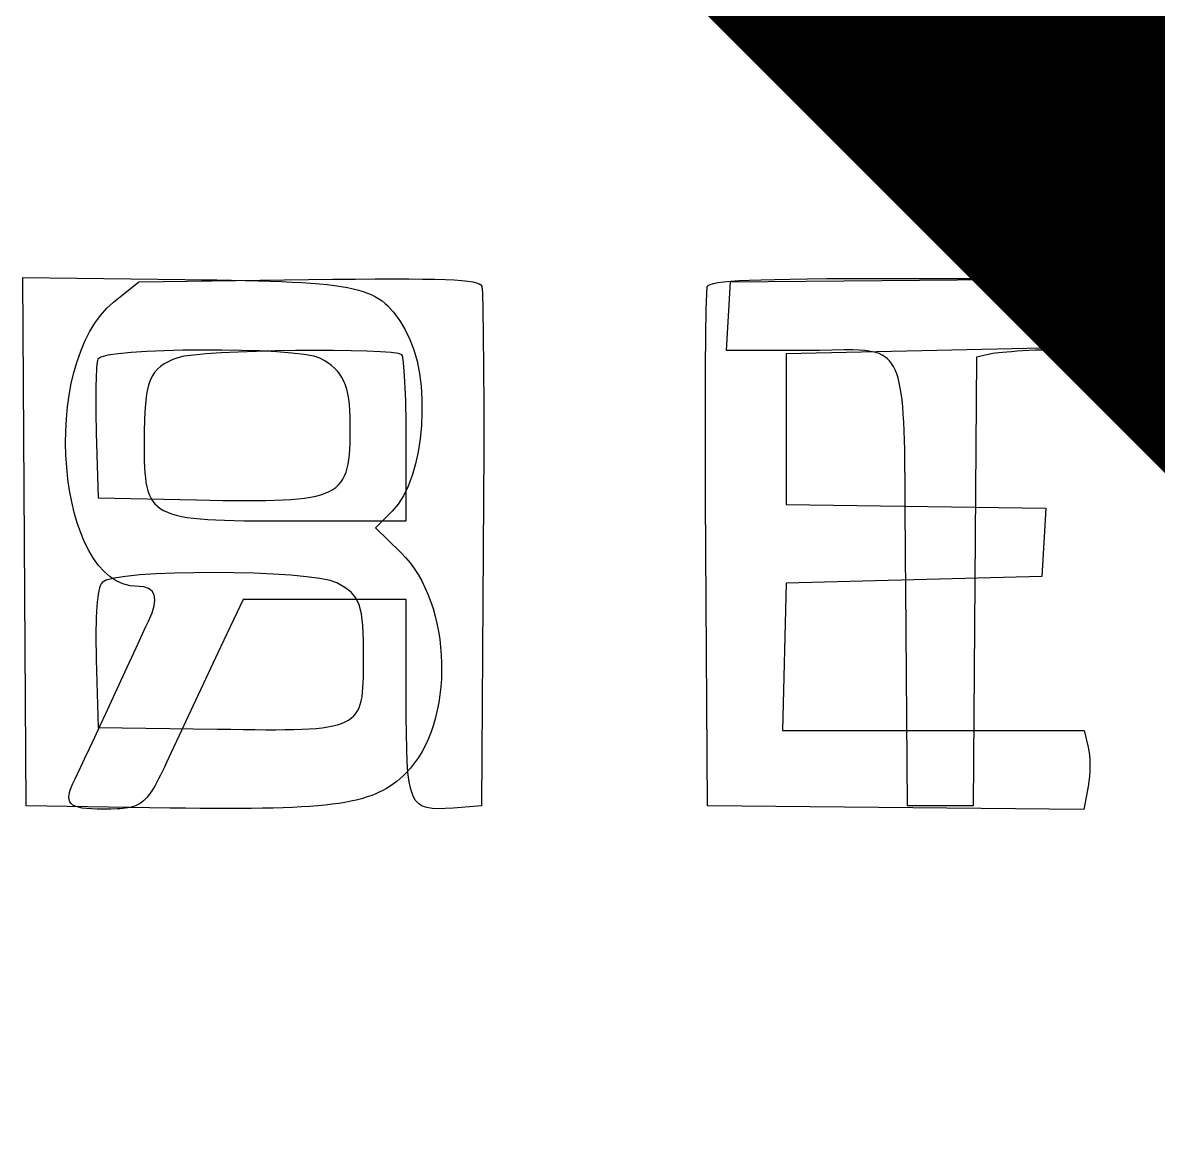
# Model space of a CAD drawing. Header units: inches. Extents: x -14 to 338, y 0 to 125.
# Drawn here: x 18.292 to 21.44, y 41.912 to 44.987 of the extents above; entities that cross this region are included whole.
import ezdxf

# ---------------------------------------------------------------- set-up
doc = ezdxf.new("R2010")
doc.units = ezdxf.units.IN
for name, color, linetype in [('Bottom Layer', 5, 'Continuous'), ('Bottom Overlay', 54, 'Continuous'), ('Top Overlay', 2, 'Continuous')]:
    doc.layers.add(name, color=color, linetype=linetype)

# ---------------------------------------------------------------- blocks, each defined once
blk = doc.blocks.new('IMPORTED_IMAGE_B_2')
at = {"layer": 'Bottom Overlay'}
for p, q in [((5.9888, -20.5915), (6.4594, -20.5856)), ((6.4594, -20.5856), (6.5271, -20.5848)), ((6.5271, -20.5848), (6.5885, -20.5842)), ((6.5885, -20.5842), (6.6437, -20.5838)), ((6.6437, -20.5838), (6.6931, -20.5837)), ((6.6931, -20.5837), (6.737, -20.5838)), ((6.737, -20.5838), (6.7757, -20.5842)), ((6.7757, -20.5842), (6.8095, -20.5848)), ((6.8095, -20.5848), (6.8386, -20.5856)), ((6.8386, -20.5856), (6.8634, -20.5868)), ((6.8634, -20.5868), (6.8841, -20.5883)), ((6.8841, -20.5883), (6.901, -20.59)), ((7.6294, -20.5915), (8.7821, -20.5819)), ((8.7821, -20.5819), (8.793, -20.6254)), ((5.919, -20.6479), (5.9888, -20.5915)), ((6.901, -20.59), (6.9145, -20.5921)), ((6.9145, -20.5921), (6.9248, -20.5945)), ((6.9248, -20.5945), (6.9322, -20.5973)), ((6.9322, -20.5973), (6.937, -20.6003)), ((6.937, -20.6003), (6.9394, -20.6038)), ((6.9394, -20.6038), (6.9412, -20.6231)), ((7.6184, -20.7822), (7.6294, -20.5915)), ((5.9, -20.6651), (5.919, -20.6479)), ((6.9412, -20.6231), (6.9426, -20.6691)), ((8.793, -20.6254), (8.7968, -20.6464)), ((8.7968, -20.6464), (8.799, -20.6714)), ((5.8826, -20.6848), (5.9, -20.6651)), ((6.9426, -20.6691), (6.9438, -20.7387)), ((8.799, -20.6714), (8.7994, -20.6973)), ((5.8522, -20.7306), (5.8666, -20.7067)), ((5.8666, -20.7067), (5.8826, -20.6848)), ((8.7994, -20.6973), (8.798, -20.721)), ((5.8392, -20.7564), (5.8522, -20.7306)), ((6.9438, -20.7387), (6.9445, -20.8289)), ((8.798, -20.721), (8.792, -20.7731)), ((5.8277, -20.7838), (5.8392, -20.7564)), ((8.5716, -20.7781), (8.5512, -20.7787)), ((8.5922, -20.7776), (8.5716, -20.7781)), ((8.792, -20.7731), (8.5922, -20.7776)), ((5.8176, -20.8127), (5.8277, -20.7838)), ((6.0827, -20.8076), (6.0701, -20.8132)), ((6.0968, -20.8023), (6.0827, -20.8076)), ((6.0827, -20.8076), (6.0827, -20.8076)), ((6.1137, -20.7984), (6.0968, -20.8023)), ((6.0968, -20.8023), (6.0968, -20.8023)), ((6.1403, -20.7949), (6.1137, -20.7984)), ((6.1137, -20.7984), (6.1137, -20.7984)), ((6.1752, -20.7918), (6.1403, -20.7949)), ((6.1403, -20.7949), (6.1403, -20.7949)), ((6.217, -20.7891), (6.1752, -20.7918)), ((6.1752, -20.7918), (6.1752, -20.7918)), ((6.2641, -20.7868), (6.217, -20.7891)), ((6.217, -20.7891), (6.217, -20.7891)), ((6.3151, -20.7849), (6.2641, -20.7868)), ((6.2641, -20.7868), (6.2641, -20.7868)), ((6.3685, -20.7835), (6.3151, -20.7849)), ((6.3151, -20.7849), (6.3151, -20.7849)), ((6.4229, -20.7826), (6.3685, -20.7835)), ((6.3685, -20.7835), (6.3685, -20.7835)), ((6.4768, -20.7821), (6.4229, -20.7826)), ((6.4229, -20.7826), (6.4229, -20.7826)), ((6.5288, -20.7822), (6.4768, -20.7821)), ((6.4768, -20.7821), (6.4768, -20.7821)), ((6.5774, -20.7828), (6.5288, -20.7822)), ((6.5288, -20.7822), (6.5288, -20.7822)), ((6.6211, -20.7839), (6.5774, -20.7828)), ((6.5774, -20.7828), (6.5774, -20.7828)), ((6.6585, -20.7856), (6.6211, -20.7839)), ((6.6211, -20.7839), (6.6211, -20.7839)), ((6.6881, -20.7879), (6.6585, -20.7856)), ((6.6585, -20.7856), (6.6585, -20.7856)), ((6.7085, -20.7908), (6.6881, -20.7879)), ((6.6881, -20.7879), (6.6881, -20.7879)), ((6.7181, -20.7943), (6.7085, -20.7908)), ((6.7085, -20.7908), (6.7085, -20.7908)), ((6.7194, -20.7967), (6.7181, -20.7943)), ((6.7181, -20.7943), (6.7181, -20.7943)), ((6.7206, -20.8013), (6.7194, -20.7967)), ((6.7194, -20.7967), (6.7194, -20.7967)), ((6.7217, -20.8081), (6.7206, -20.8013)), ((6.7206, -20.8013), (6.7206, -20.8013)), ((6.7228, -20.8167), (6.7217, -20.8081)), ((6.7217, -20.8081), (6.7217, -20.8081)), ((7.8442, -20.7822), (7.6184, -20.7822)), ((7.851, -20.7822), (7.8442, -20.7822)), ((7.8771, -20.782), (7.851, -20.7822)), ((7.9447, -20.7807), (7.8771, -20.782)), ((7.9685, -20.7807), (7.9447, -20.7807)), ((7.9858, -20.7812), (7.9685, -20.7807)), ((8.0017, -20.7823), (7.9858, -20.7812)), ((8.0127, -20.7837), (8.0017, -20.7823)), ((8.023, -20.7855), (8.0127, -20.7837)), ((8.0325, -20.788), (8.023, -20.7855)), ((8.0413, -20.791), (8.0325, -20.788)), ((8.0495, -20.7948), (8.0413, -20.791)), ((8.057, -20.7994), (8.0495, -20.7948)), ((8.0638, -20.8047), (8.057, -20.7994)), ((8.0701, -20.811), (8.0638, -20.8047)), ((8.3111, -20.801), (8.3015, -22.0447)), ((8.3517, -20.7915), (8.3111, -20.801)), ((8.3569, -20.7905), (8.3517, -20.7915)), ((8.364, -20.7895), (8.3569, -20.7905)), ((8.3728, -20.7885), (8.364, -20.7895)), ((8.3833, -20.7875), (8.3728, -20.7885)), ((8.3953, -20.7865), (8.3833, -20.7875)), ((8.4086, -20.7855), (8.3953, -20.7865)), ((8.4233, -20.7845), (8.4086, -20.7855)), ((8.4391, -20.7836), (8.4233, -20.7845)), ((8.456, -20.7826), (8.4391, -20.7836)), ((8.4737, -20.7817), (8.456, -20.7826)), ((8.4922, -20.7809), (8.4737, -20.7817)), ((8.5114, -20.7801), (8.4922, -20.7809)), ((8.5311, -20.7794), (8.5114, -20.7801)), ((8.5512, -20.7787), (8.5311, -20.7794)), ((5.8089, -20.8428), (5.8176, -20.8127)), ((6.0402, -20.8343), (6.0327, -20.8433)), ((6.049, -20.8264), (6.0402, -20.8343)), ((6.0402, -20.8343), (6.0402, -20.8343)), ((6.0589, -20.8194), (6.049, -20.8264)), ((6.049, -20.8264), (6.049, -20.8264)), ((6.0701, -20.8132), (6.0589, -20.8194)), ((6.0589, -20.8194), (6.0589, -20.8194)), ((6.0701, -20.8132), (6.0701, -20.8132)), ((6.7239, -20.8272), (6.7228, -20.8167)), ((6.7228, -20.8167), (6.7228, -20.8167)), ((6.7249, -20.8395), (6.7239, -20.8272)), ((6.7239, -20.8272), (6.7239, -20.8272)), ((6.7258, -20.8534), (6.7249, -20.8395)), ((6.7249, -20.8395), (6.7249, -20.8395)), ((6.9445, -20.8289), (6.945, -20.9368)), ((8.0759, -20.8183), (8.0701, -20.811)), ((8.0811, -20.8266), (8.0759, -20.8183)), ((8.0857, -20.836), (8.0811, -20.8266)), ((8.0899, -20.8465), (8.0857, -20.836)), ((5.8017, -20.874), (5.8089, -20.8428)), ((6.0206, -20.8653), (6.0161, -20.8787)), ((6.0262, -20.8535), (6.0206, -20.8653)), ((6.0206, -20.8653), (6.0206, -20.8653)), ((6.0327, -20.8433), (6.0262, -20.8535)), ((6.0262, -20.8535), (6.0262, -20.8535)), ((6.0327, -20.8433), (6.0327, -20.8433)), ((6.7267, -20.8687), (6.7258, -20.8534)), ((6.7258, -20.8534), (6.7258, -20.8534)), ((6.7275, -20.8854), (6.7267, -20.8687)), ((6.7267, -20.8687), (6.7267, -20.8687)), ((8.0937, -20.8583), (8.0899, -20.8465)), ((8.097, -20.8714), (8.0937, -20.8583)), ((8.0999, -20.8859), (8.097, -20.8714)), ((5.7958, -20.9061), (5.8017, -20.874)), ((6.0123, -20.8939), (6.0094, -20.9111)), ((6.0161, -20.8787), (6.0123, -20.8939)), ((6.0123, -20.8939), (6.0123, -20.8939)), ((6.0161, -20.8787), (6.0161, -20.8787)), ((6.7282, -20.9034), (6.7275, -20.8854)), ((6.7275, -20.8854), (6.7275, -20.8854)), ((6.7288, -20.9225), (6.7282, -20.9034)), ((6.7282, -20.9034), (6.7282, -20.9034)), ((8.1025, -20.9018), (8.0999, -20.8859)), ((8.1047, -20.9192), (8.1025, -20.9018)), ((5.7913, -20.9388), (5.7958, -20.9061)), ((6.0071, -20.9306), (6.0055, -20.9524)), ((6.0094, -20.9111), (6.0071, -20.9306)), ((6.0071, -20.9306), (6.0071, -20.9306)), ((6.0094, -20.9111), (6.0094, -20.9111)), ((6.7293, -20.9425), (6.7288, -20.9225)), ((6.7288, -20.9225), (6.7288, -20.9225)), ((8.1066, -20.9381), (8.1047, -20.9192)), ((5.7882, -20.972), (5.7913, -20.9388)), ((6.0055, -20.9524), (6.0044, -20.9768)), ((6.0055, -20.9524), (6.0055, -20.9524)), ((6.7297, -20.9635), (6.7293, -20.9425)), ((6.7293, -20.9425), (6.7293, -20.9425)), ((6.73, -20.9852), (6.7297, -20.9635)), ((6.7297, -20.9635), (6.7297, -20.9635)), ((6.945, -20.9368), (6.945, -21.0593)), ((8.1082, -20.9587), (8.1066, -20.9381)), ((8.1095, -20.981), (8.1082, -20.9587)), ((5.7864, -21.0056), (5.7882, -20.972)), ((6.0044, -20.9768), (6.0038, -21.0039)), ((6.0044, -20.9768), (6.0044, -20.9768)), ((6.7302, -21.0076), (6.73, -20.9852)), ((6.73, -20.9852), (6.73, -20.9852)), ((8.1106, -21.005), (8.1095, -20.981)), ((5.7859, -21.0391), (5.7864, -21.0056)), ((6.0038, -21.0039), (6.0036, -21.034)), ((6.0038, -21.0039), (6.0038, -21.0039)), ((6.7302, -21.0305), (6.7302, -21.0076)), ((6.7302, -21.0076), (6.7302, -21.0076)), ((8.1115, -21.0309), (8.1106, -21.005)), ((5.7867, -21.0726), (5.7859, -21.0391)), ((6.0036, -21.034), (6.0036, -21.034)), ((6.0036, -21.034), (6.0037, -21.0537)), ((6.0037, -21.0537), (6.0037, -21.0537)), ((6.0037, -21.0537), (6.0038, -21.0723)), ((6.7302, -21.2545), (6.7302, -21.0305)), ((6.7302, -21.0305), (6.7302, -21.0305)), ((6.945, -21.0593), (6.9447, -21.1935)), ((8.1122, -21.0586), (8.1115, -21.0309)), ((8.1129, -21.0987), (8.1122, -21.0586)), ((5.7888, -21.1058), (5.7867, -21.0726)), ((6.0038, -21.0723), (6.0038, -21.0723)), ((6.0038, -21.0723), (6.0041, -21.0896)), ((6.0041, -21.0896), (6.0041, -21.0896)), ((6.0041, -21.0896), (6.0047, -21.1058)), ((5.7922, -21.1385), (5.7888, -21.1058)), ((6.0047, -21.1058), (6.0047, -21.1058)), ((6.0047, -21.1058), (6.0056, -21.1209)), ((6.0056, -21.1209), (6.0056, -21.1209)), ((6.0056, -21.1209), (6.0069, -21.1349)), ((8.1134, -21.1424), (8.1129, -21.0987)), ((5.7969, -21.1705), (5.7922, -21.1385)), ((6.0069, -21.1349), (6.0069, -21.1349)), ((6.0069, -21.1349), (6.0087, -21.148)), ((6.0087, -21.148), (6.0087, -21.148)), ((6.0087, -21.148), (6.011, -21.16)), ((8.1138, -21.2024), (8.1134, -21.1424)), ((5.8028, -21.2016), (5.7969, -21.1705)), ((6.011, -21.16), (6.011, -21.16)), ((6.011, -21.16), (6.0139, -21.1711)), ((6.0139, -21.1711), (6.0139, -21.1711)), ((6.0139, -21.1711), (6.0175, -21.1813)), ((6.0175, -21.1813), (6.0175, -21.1813)), ((6.0175, -21.1813), (6.0219, -21.1906)), ((5.8099, -21.2316), (5.8028, -21.2016)), ((6.0219, -21.1906), (6.0219, -21.1906)), ((6.0219, -21.1906), (6.027, -21.1991)), ((6.027, -21.1991), (6.027, -21.1991)), ((6.027, -21.1991), (6.0331, -21.2068)), ((6.0331, -21.2068), (6.0331, -21.2068)), ((6.0331, -21.2068), (6.0402, -21.2138)), ((6.0402, -21.2138), (6.0402, -21.2138)), ((6.0402, -21.2138), (6.0483, -21.2201)), ((6.9447, -21.1935), (6.9439, -21.3363)), ((8.1145, -21.3567), (8.1138, -21.2024)), ((5.8182, -21.2603), (5.8099, -21.2316)), ((6.0483, -21.2201), (6.0483, -21.2201)), ((6.0483, -21.2201), (6.0575, -21.2256)), ((6.0575, -21.2256), (6.0575, -21.2256)), ((6.0575, -21.2256), (6.0679, -21.2306)), ((6.0679, -21.2306), (6.0679, -21.2306)), ((6.0679, -21.2306), (6.0795, -21.2349)), ((6.0795, -21.2349), (6.0795, -21.2349)), ((6.0795, -21.2349), (6.0925, -21.2387)), ((6.0925, -21.2387), (6.0925, -21.2387)), ((6.0925, -21.2387), (6.1069, -21.242)), ((6.1069, -21.242), (6.1069, -21.242)), ((6.1069, -21.242), (6.1228, -21.2447)), ((6.1228, -21.2447), (6.1228, -21.2447)), ((6.1228, -21.2447), (6.1402, -21.2471)), ((6.1402, -21.2471), (6.1402, -21.2471)), ((6.1402, -21.2471), (6.1592, -21.249)), ((6.1592, -21.249), (6.1592, -21.249)), ((6.1592, -21.249), (6.1799, -21.2506)), ((5.8278, -21.2876), (5.8182, -21.2603)), ((6.1799, -21.2506), (6.1799, -21.2506)), ((6.1799, -21.2506), (6.2023, -21.2518)), ((6.2023, -21.2518), (6.2023, -21.2518)), ((6.2023, -21.2518), (6.2266, -21.2528)), ((6.2266, -21.2528), (6.2266, -21.2528)), ((6.2266, -21.2528), (6.2528, -21.2535)), ((6.2528, -21.2535), (6.2528, -21.2535)), ((6.2528, -21.2535), (6.281, -21.2539)), ((6.281, -21.2539), (6.281, -21.2539)), ((6.281, -21.2539), (6.3112, -21.2543)), ((6.3112, -21.2543), (6.3112, -21.2543)), ((6.3112, -21.2543), (6.3435, -21.2544)), ((6.3435, -21.2544), (6.3435, -21.2544)), ((6.3435, -21.2544), (6.378, -21.2545)), ((6.378, -21.2545), (6.378, -21.2545)), ((6.378, -21.2545), (6.4148, -21.2545)), ((6.4148, -21.2545), (6.4148, -21.2545)), ((6.4148, -21.2545), (6.7302, -21.2545)), ((6.7302, -21.2545), (6.7302, -21.2545)), ((5.8384, -21.3132), (5.8278, -21.2876)), ((5.8503, -21.3369), (5.8384, -21.3132)), ((5.8633, -21.3586), (5.8503, -21.3369)), ((6.9439, -21.3363), (6.9391, -22.0447)), ((5.8774, -21.378), (5.8633, -21.3586)), ((8.1151, -21.4378), (8.1145, -21.3567)), ((5.8927, -21.395), (5.8774, -21.378)), ((5.909, -21.4093), (5.8927, -21.395)), ((5.9264, -21.4208), (5.909, -21.4093)), ((5.9449, -21.4292), (5.9264, -21.4208)), ((5.9644, -21.4344), (5.9449, -21.4292)), ((6.0024, -21.4376), (5.9644, -21.4344)), ((6.0159, -21.4421), (6.0024, -21.4376)), ((8.1199, -22.0447), (8.1151, -21.4378)), ((6.0255, -21.4495), (6.0159, -21.4421)), ((6.0312, -21.4599), (6.0255, -21.4495)), ((6.0331, -21.4734), (6.0312, -21.4599)), ((6.0254, -21.5096), (6.0312, -21.49)), ((6.0312, -21.49), (6.0331, -21.4734)), ((6.2778, -21.4725), (6.2153, -21.6042)), ((6.7302, -21.4725), (6.2778, -21.4725)), ((6.7302, -21.7428), (6.7302, -21.4725)), ((6.0087, -21.5475), (6.0158, -21.5325)), ((6.0158, -21.5325), (6.0254, -21.5096)), ((5.9811, -21.6068), (6.0087, -21.5475)), ((5.9444, -21.686), (5.9811, -21.6068)), ((6.2153, -21.6042), (6.1938, -21.6498)), ((6.1938, -21.6498), (6.1604, -21.7211)), ((5.8973, -21.788), (5.9444, -21.686)), ((6.1604, -21.7211), (6.1254, -21.796)), ((6.7303, -21.7969), (6.7302, -21.7428)), ((5.8817, -21.8217), (5.8973, -21.788)), ((6.1254, -21.796), (6.1007, -21.8492)), ((6.7307, -21.8445), (6.7303, -21.7969)), ((5.8665, -21.8543), (5.8817, -21.8217)), ((6.7314, -21.886), (6.7307, -21.8445)), ((5.8522, -21.8849), (5.8665, -21.8543)), ((6.1007, -21.8492), (6.0789, -21.8963)), ((5.8392, -21.9126), (5.8522, -21.8849)), ((6.0789, -21.8963), (6.0659, -21.9241)), ((6.7328, -21.9217), (6.7314, -21.886)), ((5.8186, -21.9559), (5.8278, -21.9366)), ((5.8278, -21.9366), (5.8392, -21.9126)), ((6.0599, -21.9367), (6.0542, -21.9485)), ((6.0659, -21.9241), (6.0599, -21.9367)), ((6.735, -21.952), (6.7328, -21.9217)), ((5.806, -21.9822), (5.8119, -21.9697)), ((5.8119, -21.9697), (5.8186, -21.9559)), ((6.0436, -21.9695), (6.0386, -21.9789)), ((6.0488, -21.9594), (6.0436, -21.9695)), ((6.0542, -21.9485), (6.0488, -21.9594)), ((6.7382, -21.9774), (6.735, -21.952)), ((5.7956, -22.0124), (5.7978, -22.0035)), ((5.7978, -22.0035), (5.8013, -21.9935)), ((5.8013, -21.9935), (5.806, -21.9822)), ((6.0245, -22.0028), (6.02, -22.0095)), ((6.0291, -21.9955), (6.0245, -22.0028)), ((6.0338, -21.9876), (6.0291, -21.9955)), ((6.0386, -21.9789), (6.0338, -21.9876)), ((6.7425, -21.9983), (6.7382, -21.9774)), ((6.7481, -22.0151), (6.7425, -21.9983)), ((5.7947, -22.0203), (5.7956, -22.0124)), ((5.7953, -22.0271), (5.7947, -22.0203)), ((5.7973, -22.033), (5.7953, -22.0271)), ((5.8009, -22.038), (5.7973, -22.033)), ((5.997, -22.0341), (5.9922, -22.0376)), ((6.0018, -22.0302), (5.997, -22.0341)), ((6.0064, -22.0259), (6.0018, -22.0302)), ((6.0109, -22.0209), (6.0064, -22.0259)), ((6.0154, -22.0155), (6.0109, -22.0209)), ((6.02, -22.0095), (6.0154, -22.0155)), ((6.7551, -22.0282), (6.7481, -22.0151)), ((6.7638, -22.038), (6.7551, -22.0282)), ((5.806, -22.0422), (5.8009, -22.038)), ((5.8128, -22.0456), (5.806, -22.0422)), ((5.8213, -22.0484), (5.8128, -22.0456)), ((5.8315, -22.0504), (5.8213, -22.0484)), ((5.8436, -22.0519), (5.8315, -22.0504)), ((5.8575, -22.0529), (5.8436, -22.0519)), ((5.8733, -22.0534), (5.8575, -22.0529)), ((5.8911, -22.0535), (5.8733, -22.0534)), ((5.9111, -22.0534), (5.8911, -22.0535)), ((5.8911, -22.0535), (5.8911, -22.0535)), ((5.9287, -22.0529), (5.9111, -22.0534)), ((5.9368, -22.0525), (5.9287, -22.0529)), ((5.9444, -22.0519), (5.9368, -22.0525)), ((5.9515, -22.0511), (5.9444, -22.0519)), ((5.9583, -22.0501), (5.9515, -22.0511)), ((5.9646, -22.0488), (5.9583, -22.0501)), ((5.9707, -22.0472), (5.9646, -22.0488)), ((5.9764, -22.0454), (5.9707, -22.0472)), ((5.9819, -22.0431), (5.9764, -22.0454)), ((5.9871, -22.0406), (5.9819, -22.0431)), ((5.9922, -22.0376), (5.9871, -22.0406)), ((6.7744, -22.0449), (6.7638, -22.038)), ((6.7869, -22.0493), (6.7744, -22.0449)), ((6.8017, -22.0517), (6.7869, -22.0493)), ((6.8187, -22.0524), (6.8017, -22.0517)), ((6.8383, -22.0518), (6.8187, -22.0524)), ((6.8606, -22.0504), (6.8383, -22.0518)), ((6.9391, -22.0447), (6.8606, -22.0504)), ((8.1199, -22.0447), (8.1199, -22.0447)), ((8.3015, -22.0447), (8.1199, -22.0447))]:
    blk.add_line(p, q, dxfattribs=at)
blk = doc.blocks.new('IMPORTED_IMAGE_B_3')
at = {"layer": 'Top Overlay'}
for p, q in [((5.6764, -22.0447), (5.6669, -20.5796)), ((5.6669, -20.5796), (6.1167, -20.5856)), ((6.1167, -20.5856), (6.1624, -20.5862)), ((6.1624, -20.5862), (6.2055, -20.5868)), ((6.2055, -20.5868), (6.246, -20.5876)), ((6.246, -20.5876), (6.2841, -20.5883)), ((6.2841, -20.5883), (6.3198, -20.5892)), ((6.3198, -20.5892), (6.3533, -20.5902)), ((7.6294, -20.5903), (7.6532, -20.5886)), ((7.6532, -20.5886), (7.6813, -20.5872)), ((7.6813, -20.5872), (7.7141, -20.586)), ((7.7141, -20.586), (7.7516, -20.585)), ((7.7516, -20.585), (7.7942, -20.5842)), ((7.7942, -20.5842), (7.8421, -20.5835)), ((7.8421, -20.5835), (7.8956, -20.583)), ((7.8956, -20.583), (7.9548, -20.5827)), ((7.9548, -20.5827), (8.02, -20.5825)), ((8.02, -20.5825), (8.0914, -20.5824)), ((8.0914, -20.5824), (8.6094, -20.5824)), ((8.6094, -20.5824), (8.6202, -20.6256)), ((6.3533, -20.5902), (6.3845, -20.5913)), ((6.3845, -20.5913), (6.4137, -20.5926)), ((6.4137, -20.5926), (6.4409, -20.5941)), ((6.4409, -20.5941), (6.4661, -20.5957)), ((6.4661, -20.5957), (6.4896, -20.5976)), ((6.4896, -20.5976), (6.5113, -20.5997)), ((6.5113, -20.5997), (6.5315, -20.6021)), ((6.5315, -20.6021), (6.55, -20.6048)), ((6.55, -20.6048), (6.5672, -20.6077)), ((6.5672, -20.6077), (6.5829, -20.611)), ((6.5829, -20.611), (6.5975, -20.6147)), ((6.5975, -20.6147), (6.6108, -20.6187)), ((6.6108, -20.6187), (6.6231, -20.6231)), ((7.5631, -20.6242), (7.5648, -20.6052)), ((7.5648, -20.6052), (7.5674, -20.602)), ((7.5674, -20.602), (7.573, -20.5992)), ((7.573, -20.5992), (7.5818, -20.5966)), ((7.5818, -20.5966), (7.5939, -20.5942)), ((7.5939, -20.5942), (7.6097, -20.5921)), ((7.6097, -20.5921), (7.6294, -20.5903)), ((6.6231, -20.6231), (6.6344, -20.6279)), ((6.6344, -20.6279), (6.6449, -20.6331)), ((6.6449, -20.6331), (6.6545, -20.6388)), ((6.6545, -20.6388), (6.6634, -20.645)), ((6.6634, -20.645), (6.6717, -20.6517)), ((6.6717, -20.6517), (6.6795, -20.6588)), ((7.5618, -20.6699), (7.5631, -20.6242)), ((8.6202, -20.6256), (8.624, -20.6465)), ((8.624, -20.6465), (8.6261, -20.6715)), ((6.6795, -20.6588), (6.6869, -20.6666)), ((6.6869, -20.6666), (6.6939, -20.6748)), ((6.6939, -20.6748), (6.7007, -20.6837)), ((6.7007, -20.6837), (6.7074, -20.6931)), ((7.5607, -20.7393), (7.5618, -20.6699)), ((8.6261, -20.6715), (8.6266, -20.6973)), ((6.7074, -20.6931), (6.7139, -20.7032)), ((6.7139, -20.7032), (6.7206, -20.7139)), ((6.7206, -20.7139), (6.7273, -20.7253)), ((8.6266, -20.6973), (8.6251, -20.721)), ((6.7273, -20.7253), (6.7404, -20.7514)), ((7.56, -20.8293), (7.5607, -20.7393)), ((8.6251, -20.721), (8.6192, -20.7731)), ((6.7404, -20.7514), (6.7514, -20.7805)), ((8.6192, -20.7731), (7.7836, -20.7913)), ((5.874, -20.8096), (5.8732, -20.8147)), ((5.8749, -20.8062), (5.874, -20.8096)), ((5.874, -20.8096), (5.874, -20.8096)), ((5.8832, -20.8006), (5.8749, -20.8062)), ((5.8749, -20.8062), (5.8749, -20.8062)), ((5.9025, -20.7956), (5.8832, -20.8006)), ((5.8832, -20.8006), (5.8832, -20.8006)), ((5.9312, -20.7914), (5.9025, -20.7956)), ((5.9025, -20.7956), (5.9025, -20.7956)), ((5.9679, -20.7879), (5.9312, -20.7914)), ((5.9312, -20.7914), (5.9312, -20.7914)), ((6.0112, -20.7851), (5.9679, -20.7879)), ((5.9679, -20.7879), (5.9679, -20.7879)), ((6.0594, -20.783), (6.0112, -20.7851)), ((6.0112, -20.7851), (6.0112, -20.7851)), ((6.1112, -20.7816), (6.0594, -20.783)), ((6.0594, -20.783), (6.0594, -20.783)), ((6.1651, -20.781), (6.1112, -20.7816)), ((6.1112, -20.7816), (6.1112, -20.7816)), ((6.2194, -20.7811), (6.1651, -20.781)), ((6.1651, -20.781), (6.1651, -20.781)), ((6.2729, -20.782), (6.2194, -20.7811)), ((6.2194, -20.7811), (6.2194, -20.7811)), ((6.3239, -20.7836), (6.2729, -20.782)), ((6.2729, -20.782), (6.2729, -20.782)), ((6.371, -20.786), (6.3239, -20.7836)), ((6.3239, -20.7836), (6.3239, -20.7836)), ((6.4127, -20.7892), (6.371, -20.786)), ((6.371, -20.786), (6.371, -20.786)), ((6.4475, -20.7931), (6.4127, -20.7892)), ((6.4127, -20.7892), (6.4127, -20.7892)), ((6.4739, -20.7978), (6.4475, -20.7931)), ((6.4475, -20.7931), (6.4475, -20.7931)), ((6.4905, -20.8034), (6.4739, -20.7978)), ((6.4739, -20.7978), (6.4739, -20.7978)), ((6.5023, -20.81), (6.4905, -20.8034)), ((6.4905, -20.8034), (6.4905, -20.8034)), ((6.7514, -20.7805), (6.7601, -20.8121)), ((7.7836, -20.7913), (7.7836, -21.2091)), ((5.8712, -20.8395), (5.8707, -20.8505)), ((5.8718, -20.8298), (5.8712, -20.8395)), ((5.8712, -20.8395), (5.8712, -20.8395)), ((5.8724, -20.8215), (5.8718, -20.8298)), ((5.8718, -20.8298), (5.8718, -20.8298)), ((5.8732, -20.8147), (5.8724, -20.8215)), ((5.8724, -20.8215), (5.8724, -20.8215)), ((5.8732, -20.8147), (5.8732, -20.8147)), ((6.513, -20.8168), (6.5023, -20.81)), ((6.5023, -20.81), (6.5023, -20.81)), ((6.5227, -20.8239), (6.513, -20.8168)), ((6.513, -20.8168), (6.513, -20.8168)), ((6.5314, -20.8314), (6.5227, -20.8239)), ((6.5227, -20.8239), (6.5227, -20.8239)), ((6.5392, -20.8394), (6.5314, -20.8314)), ((6.5314, -20.8314), (6.5314, -20.8314)), ((6.546, -20.8479), (6.5392, -20.8394)), ((6.5392, -20.8394), (6.5392, -20.8394)), ((6.7601, -20.8121), (6.7667, -20.8458)), ((7.5597, -20.937), (7.56, -20.8293)), ((5.8703, -20.8628), (5.87, -20.8762)), ((5.8707, -20.8505), (5.8703, -20.8628)), ((5.8703, -20.8628), (5.8703, -20.8628)), ((5.8707, -20.8505), (5.8707, -20.8505)), ((6.552, -20.8571), (6.546, -20.8479)), ((6.546, -20.8479), (6.546, -20.8479)), ((6.5572, -20.867), (6.552, -20.8571)), ((6.552, -20.8571), (6.552, -20.8571)), ((6.5617, -20.8779), (6.5572, -20.867)), ((6.5572, -20.867), (6.5572, -20.867)), ((6.7667, -20.8458), (6.7712, -20.881)), ((5.8697, -20.8905), (5.8696, -20.9058)), ((5.87, -20.8762), (5.8697, -20.8905)), ((5.8697, -20.8905), (5.8697, -20.8905)), ((5.87, -20.8762), (5.87, -20.8762)), ((6.5654, -20.8896), (6.5617, -20.8779)), ((6.5617, -20.8779), (6.5617, -20.8779)), ((6.5684, -20.9024), (6.5654, -20.8896)), ((6.5654, -20.8896), (6.5654, -20.8896)), ((6.5708, -20.9164), (6.5684, -20.9024)), ((6.5684, -20.9024), (6.5684, -20.9024)), ((6.7712, -20.881), (6.7736, -20.9173)), ((5.8696, -20.9058), (5.8696, -20.9058)), ((5.8696, -20.9058), (5.8696, -20.9219)), ((5.8696, -20.9219), (5.8696, -20.9219)), ((5.8696, -20.9219), (5.8697, -20.9387)), ((6.5726, -20.9316), (6.5708, -20.9164)), ((6.5708, -20.9164), (6.5708, -20.9164)), ((6.5739, -20.9482), (6.5726, -20.9316)), ((6.5726, -20.9316), (6.5726, -20.9316)), ((6.7736, -20.9173), (6.7739, -20.9541)), ((5.8697, -20.9387), (5.8697, -20.9387)), ((5.8697, -20.9387), (5.8698, -20.956)), ((5.8698, -20.956), (5.8698, -20.956)), ((5.8698, -20.956), (5.8701, -20.9739)), ((6.5747, -20.9662), (6.5739, -20.9482)), ((6.5739, -20.9482), (6.5739, -20.9482)), ((6.575, -20.9857), (6.5747, -20.9662)), ((6.5747, -20.9662), (6.5747, -20.9662)), ((6.7739, -20.9541), (6.7723, -20.9909)), ((7.5597, -21.0595), (7.5597, -20.937)), ((5.8701, -20.9739), (5.8701, -20.9739)), ((5.8701, -20.9739), (5.8705, -20.9921)), ((5.8705, -20.9921), (5.8705, -20.9921)), ((5.8705, -20.9921), (5.871, -21.0106)), ((6.575, -21.0049), (6.575, -20.9857)), ((6.575, -20.9857), (6.575, -20.9857)), ((6.7723, -20.9909), (6.7687, -21.0273)), ((5.871, -21.0106), (5.871, -21.0106)), ((5.871, -21.0106), (5.8762, -21.1909)), ((6.5746, -21.0398), (6.5749, -21.0229)), ((6.5749, -21.0229), (6.575, -21.0049)), ((6.5749, -21.0229), (6.5749, -21.0229)), ((6.575, -21.0049), (6.575, -21.0049)), ((6.7687, -21.0273), (6.7632, -21.0628)), ((6.5728, -21.0704), (6.5739, -21.0557)), ((6.5739, -21.0557), (6.5746, -21.0398)), ((6.5739, -21.0557), (6.5739, -21.0557)), ((6.5746, -21.0398), (6.5746, -21.0398)), ((7.56, -21.1935), (7.5597, -21.0595)), ((6.5693, -21.0969), (6.5714, -21.0842)), ((6.5714, -21.0842), (6.5728, -21.0704)), ((6.5714, -21.0842), (6.5714, -21.0842)), ((6.5728, -21.0704), (6.5728, -21.0704)), ((6.7632, -21.0628), (6.7558, -21.0968)), ((6.5595, -21.1296), (6.5635, -21.1196)), ((6.5635, -21.1196), (6.5668, -21.1087)), ((6.5635, -21.1196), (6.5635, -21.1196)), ((6.5668, -21.1087), (6.5693, -21.0969)), ((6.5668, -21.1087), (6.5668, -21.1087)), ((6.5693, -21.0969), (6.5693, -21.0969)), ((6.7558, -21.0968), (6.7465, -21.1288)), ((6.535, -21.1616), (6.5426, -21.1547)), ((6.5426, -21.1547), (6.5491, -21.1472)), ((6.5426, -21.1547), (6.5426, -21.1547)), ((6.5491, -21.1472), (6.5548, -21.1388)), ((6.5491, -21.1472), (6.5491, -21.1472)), ((6.5548, -21.1388), (6.5595, -21.1296)), ((6.5548, -21.1388), (6.5548, -21.1388)), ((6.5595, -21.1296), (6.5595, -21.1296)), ((6.7465, -21.1288), (6.7354, -21.1585)), ((6.4647, -21.1889), (6.4798, -21.1858)), ((6.4798, -21.1858), (6.4934, -21.1821)), ((6.4798, -21.1858), (6.4798, -21.1858)), ((6.4934, -21.1821), (6.5056, -21.178)), ((6.4934, -21.1821), (6.4934, -21.1821)), ((6.5056, -21.178), (6.5166, -21.1731)), ((6.5056, -21.178), (6.5056, -21.178)), ((6.5166, -21.1731), (6.5264, -21.1677)), ((6.5166, -21.1731), (6.5166, -21.1731)), ((6.5264, -21.1677), (6.535, -21.1616)), ((6.5264, -21.1677), (6.5264, -21.1677)), ((6.535, -21.1616), (6.535, -21.1616)), ((6.7225, -21.1852), (6.7078, -21.2084)), ((6.7354, -21.1585), (6.7225, -21.1852)), ((5.8762, -21.1909), (5.8762, -21.1909)), ((5.8762, -21.1909), (6.1487, -21.1963)), ((6.1487, -21.1963), (6.1487, -21.1963)), ((6.1487, -21.1963), (6.1861, -21.197)), ((6.1861, -21.197), (6.1861, -21.197)), ((6.1861, -21.197), (6.2213, -21.1976)), ((6.2213, -21.1976), (6.2213, -21.1976)), ((6.2213, -21.1976), (6.2543, -21.198)), ((6.2543, -21.198), (6.2543, -21.198)), ((6.2543, -21.198), (6.2852, -21.1983)), ((6.2852, -21.1983), (6.2852, -21.1983)), ((6.2852, -21.1983), (6.3141, -21.1983)), ((6.3141, -21.1983), (6.3409, -21.198)), ((6.3141, -21.1983), (6.3141, -21.1983)), ((6.3409, -21.198), (6.3659, -21.1974)), ((6.3409, -21.198), (6.3409, -21.198)), ((6.3659, -21.1974), (6.3891, -21.1965)), ((6.3659, -21.1974), (6.3659, -21.1974)), ((6.3891, -21.1965), (6.4105, -21.1952)), ((6.3891, -21.1965), (6.3891, -21.1965)), ((6.4105, -21.1952), (6.4302, -21.1936)), ((6.4105, -21.1952), (6.4105, -21.1952)), ((6.4302, -21.1936), (6.4482, -21.1914)), ((6.4302, -21.1936), (6.4302, -21.1936)), ((6.4482, -21.1914), (6.4647, -21.1889)), ((6.4482, -21.1914), (6.4482, -21.1914)), ((6.4647, -21.1889), (6.4647, -21.1889)), ((6.7078, -21.2084), (6.6915, -21.2278)), ((7.5608, -21.3363), (7.56, -21.1935)), ((7.7836, -21.2091), (8.503, -21.219)), ((6.6915, -21.2278), (6.6452, -21.274)), ((8.503, -21.219), (8.4975, -21.314)), ((6.6452, -21.274), (6.7154, -21.3421)), ((6.7154, -21.3421), (6.7285, -21.3558)), ((7.5656, -22.0447), (7.5608, -21.3363)), ((8.4975, -21.314), (8.492, -21.4089)), ((6.7285, -21.3558), (6.7408, -21.3705)), ((6.7408, -21.3705), (6.7523, -21.3863)), ((5.9915, -21.4044), (5.9522, -21.4082)), ((6.037, -21.4014), (5.9915, -21.4044)), ((5.9915, -21.4044), (5.9915, -21.4044)), ((6.0873, -21.3993), (6.037, -21.4014)), ((6.037, -21.4014), (6.037, -21.4014)), ((6.1411, -21.3981), (6.0873, -21.3993)), ((6.0873, -21.3993), (6.0873, -21.3993)), ((6.1968, -21.3977), (6.1411, -21.3981)), ((6.1411, -21.3981), (6.1411, -21.3981)), ((6.253, -21.3983), (6.1968, -21.3977)), ((6.1968, -21.3977), (6.1968, -21.3977)), ((6.3082, -21.3997), (6.253, -21.3983)), ((6.253, -21.3983), (6.253, -21.3983)), ((6.361, -21.402), (6.3082, -21.3997)), ((6.3082, -21.3997), (6.3082, -21.3997)), ((6.4099, -21.4051), (6.361, -21.402)), ((6.361, -21.402), (6.361, -21.402)), ((6.4535, -21.4092), (6.4099, -21.4051)), ((6.4099, -21.4051), (6.4099, -21.4051)), ((6.7523, -21.3863), (6.7631, -21.4029)), ((6.7631, -21.4029), (6.773, -21.4204)), ((5.8821, -21.4341), (5.88, -21.4405)), ((5.8844, -21.429), (5.8821, -21.4341)), ((5.8821, -21.4341), (5.8821, -21.4341)), ((5.8869, -21.4252), (5.8844, -21.429)), ((5.8844, -21.429), (5.8844, -21.429)), ((5.8985, -21.4187), (5.8869, -21.4252)), ((5.8869, -21.4252), (5.8869, -21.4252)), ((5.9208, -21.413), (5.8985, -21.4187)), ((5.8985, -21.4187), (5.8985, -21.4187)), ((5.9522, -21.4082), (5.9208, -21.413)), ((5.9208, -21.413), (5.9208, -21.413)), ((5.9522, -21.4082), (5.9522, -21.4082)), ((6.4904, -21.4141), (6.4535, -21.4092)), ((6.4535, -21.4092), (6.4535, -21.4092)), ((6.519, -21.4198), (6.4904, -21.4141)), ((6.4904, -21.4141), (6.4904, -21.4141)), ((6.5379, -21.4264), (6.519, -21.4198)), ((6.519, -21.4198), (6.519, -21.4198)), ((6.5599, -21.4389), (6.5379, -21.4264)), ((6.5379, -21.4264), (6.5379, -21.4264)), ((6.5772, -21.4522), (6.5599, -21.4389)), ((6.5599, -21.4389), (6.5599, -21.4389)), ((6.773, -21.4204), (6.7821, -21.4387)), ((6.7821, -21.4387), (6.7903, -21.4577)), ((7.7836, -21.4271), (7.7733, -21.8358)), ((8.1378, -21.418), (7.7836, -21.4271)), ((8.492, -21.4089), (8.1378, -21.418)), ((5.8749, -21.4676), (5.8736, -21.4791)), ((5.8764, -21.4573), (5.8749, -21.4676)), ((5.8749, -21.4676), (5.8749, -21.4676)), ((5.8781, -21.4482), (5.8764, -21.4573)), ((5.8764, -21.4573), (5.8764, -21.4573)), ((5.88, -21.4405), (5.8781, -21.4482)), ((5.8781, -21.4482), (5.8781, -21.4482)), ((5.88, -21.4405), (5.88, -21.4405)), ((6.5902, -21.4677), (6.5772, -21.4522)), ((6.5772, -21.4522), (6.5772, -21.4522)), ((6.5995, -21.4872), (6.5902, -21.4677)), ((6.5902, -21.4677), (6.5902, -21.4677)), ((6.7903, -21.4577), (6.7978, -21.4773)), ((5.8725, -21.492), (5.8716, -21.5061)), ((5.8736, -21.4791), (5.8725, -21.492)), ((5.8725, -21.492), (5.8725, -21.492)), ((5.8736, -21.4791), (5.8736, -21.4791)), ((6.6058, -21.5123), (6.5995, -21.4872)), ((6.5995, -21.4872), (6.5995, -21.4872)), ((6.7978, -21.4773), (6.8045, -21.4975)), ((6.8045, -21.4975), (6.8103, -21.5182)), ((5.8709, -21.5214), (5.8704, -21.5379)), ((5.8716, -21.5061), (5.8709, -21.5214)), ((5.8709, -21.5214), (5.8709, -21.5214)), ((5.8716, -21.5061), (5.8716, -21.5061)), ((6.6096, -21.5446), (6.6058, -21.5123)), ((6.6058, -21.5123), (6.6058, -21.5123)), ((6.8103, -21.5182), (6.8153, -21.5393)), ((5.8701, -21.5557), (5.87, -21.5747)), ((5.8704, -21.5379), (5.8701, -21.5557)), ((5.8701, -21.5557), (5.8701, -21.5557)), ((5.8704, -21.5379), (5.8704, -21.5379)), ((6.6114, -21.5858), (6.6096, -21.5446)), ((6.6096, -21.5446), (6.6096, -21.5446)), ((6.8153, -21.5393), (6.8195, -21.5607)), ((6.8195, -21.5607), (6.8229, -21.5824)), ((5.87, -21.5747), (5.87, -21.5747)), ((5.87, -21.5747), (5.8701, -21.5948)), ((5.8701, -21.5948), (5.8701, -21.5948)), ((5.8701, -21.5948), (5.8705, -21.6161)), ((6.6119, -21.6375), (6.6114, -21.5858)), ((6.6114, -21.5858), (6.6114, -21.5858)), ((6.8229, -21.5824), (6.8255, -21.6044)), ((5.8705, -21.6161), (5.8705, -21.6161)), ((5.8705, -21.6161), (5.871, -21.6386)), ((6.8255, -21.6044), (6.8272, -21.6264)), ((6.8272, -21.6264), (6.8281, -21.6486)), ((5.871, -21.6386), (5.871, -21.6386)), ((5.871, -21.6386), (5.8762, -21.8267)), ((6.6118, -21.6727), (6.6119, -21.6556)), ((6.6119, -21.6556), (6.6119, -21.6375)), ((6.6119, -21.6375), (6.6119, -21.6375)), ((6.6119, -21.6556), (6.6119, -21.6556)), ((6.8281, -21.6486), (6.8282, -21.6707)), ((6.6111, -21.7035), (6.6115, -21.6886)), ((6.6115, -21.6886), (6.6118, -21.6727)), ((6.6115, -21.6886), (6.6115, -21.6886)), ((6.6118, -21.6727), (6.6118, -21.6727)), ((6.8282, -21.6707), (6.8275, -21.6927)), ((6.6092, -21.7301), (6.6103, -21.7173)), ((6.6103, -21.7173), (6.6111, -21.7035)), ((6.6103, -21.7173), (6.6103, -21.7173)), ((6.6111, -21.7035), (6.6111, -21.7035)), ((6.8259, -21.7146), (6.8235, -21.7363)), ((6.8275, -21.6927), (6.8259, -21.7146)), ((6.6028, -21.7631), (6.6055, -21.753)), ((6.6055, -21.753), (6.6076, -21.742)), ((6.6055, -21.753), (6.6055, -21.753)), ((6.6076, -21.742), (6.6092, -21.7301)), ((6.6076, -21.742), (6.6076, -21.742)), ((6.6092, -21.7301), (6.6092, -21.7301)), ((6.8235, -21.7363), (6.8203, -21.7577)), ((6.5904, -21.7884), (6.5953, -21.7807)), ((6.5953, -21.7807), (6.5994, -21.7723)), ((6.5953, -21.7807), (6.5953, -21.7807)), ((6.5994, -21.7723), (6.6028, -21.7631)), ((6.5994, -21.7723), (6.5994, -21.7723)), ((6.6028, -21.7631), (6.6028, -21.7631)), ((6.8162, -21.7787), (6.8113, -21.7993)), ((6.8203, -21.7577), (6.8162, -21.7787)), ((6.5396, -21.8198), (6.5509, -21.8161)), ((6.5509, -21.8161), (6.561, -21.8118)), ((6.5509, -21.8161), (6.5509, -21.8161)), ((6.561, -21.8118), (6.57, -21.8069)), ((6.561, -21.8118), (6.561, -21.8118)), ((6.57, -21.8069), (6.5778, -21.8014)), ((6.57, -21.8069), (6.57, -21.8069)), ((6.5778, -21.8014), (6.5845, -21.7952)), ((6.5778, -21.8014), (6.5778, -21.8014)), ((6.5845, -21.7952), (6.5904, -21.7884)), ((6.5845, -21.7952), (6.5845, -21.7952)), ((6.5904, -21.7884), (6.5904, -21.7884)), ((6.8113, -21.7993), (6.8055, -21.8194)), ((5.8762, -21.8267), (5.8762, -21.8267)), ((5.8762, -21.8267), (6.2073, -21.8317)), ((6.2073, -21.8317), (6.2073, -21.8317)), ((6.2073, -21.8317), (6.244, -21.8322)), ((6.244, -21.8322), (6.244, -21.8322)), ((6.244, -21.8322), (6.2784, -21.8327)), ((6.2784, -21.8327), (6.2784, -21.8327)), ((6.2784, -21.8327), (6.3106, -21.8331)), ((6.3106, -21.8331), (6.3106, -21.8331)), ((6.3106, -21.8331), (6.3406, -21.8333)), ((6.3406, -21.8333), (6.3406, -21.8333)), ((6.3406, -21.8333), (6.3686, -21.8333)), ((6.3686, -21.8333), (6.3946, -21.8331)), ((6.3686, -21.8333), (6.3686, -21.8333)), ((6.3946, -21.8331), (6.4187, -21.8327)), ((6.3946, -21.8331), (6.3946, -21.8331)), ((6.4187, -21.8327), (6.4409, -21.832)), ((6.4187, -21.8327), (6.4187, -21.8327)), ((6.4409, -21.832), (6.4613, -21.831)), ((6.4409, -21.832), (6.4409, -21.832)), ((6.4613, -21.831), (6.4801, -21.8296)), ((6.4613, -21.831), (6.4613, -21.831)), ((6.4801, -21.8296), (6.4972, -21.8278)), ((6.4801, -21.8296), (6.4801, -21.8296)), ((6.4972, -21.8278), (6.5128, -21.8256)), ((6.4972, -21.8278), (6.4972, -21.8278)), ((6.5128, -21.8256), (6.5269, -21.8229)), ((6.5128, -21.8256), (6.5128, -21.8256)), ((6.5269, -21.8229), (6.5396, -21.8198)), ((6.5269, -21.8229), (6.5269, -21.8229)), ((6.5396, -21.8198), (6.5396, -21.8198)), ((6.7989, -21.839), (6.7915, -21.8578)), ((6.8055, -21.8194), (6.7989, -21.839)), ((7.7733, -21.8358), (8.6094, -21.8358)), ((8.6094, -21.8358), (8.6208, -21.8813)), ((6.7832, -21.876), (6.7741, -21.8934)), ((6.7915, -21.8578), (6.7832, -21.876)), ((6.7641, -21.9099), (6.7533, -21.9254)), ((6.7741, -21.8934), (6.7641, -21.9099)), ((8.6208, -21.8813), (8.6229, -21.8918)), ((8.6229, -21.8918), (8.6243, -21.904)), ((8.6243, -21.904), (8.6251, -21.9177)), ((6.7416, -21.94), (6.7291, -21.9535)), ((6.7533, -21.9254), (6.7416, -21.94)), ((8.6254, -21.9322), (8.625, -21.9472)), ((8.6251, -21.9177), (8.6254, -21.9322)), ((6.7123, -21.9692), (6.7037, -21.9764)), ((6.7208, -21.9616), (6.7123, -21.9692)), ((6.7291, -21.9535), (6.7208, -21.9616)), ((8.624, -21.9623), (8.6224, -21.9769)), ((8.625, -21.9472), (8.624, -21.9623)), ((6.6656, -22.0014), (6.655, -22.0068)), ((6.6758, -21.9958), (6.6656, -22.0014)), ((6.6854, -21.9897), (6.6758, -21.9958)), ((6.6947, -21.9833), (6.6854, -21.9897)), ((6.7037, -21.9764), (6.6947, -21.9833)), ((8.6203, -21.9906), (8.6083, -22.0544)), ((8.6224, -21.9769), (8.6203, -21.9906)), ((6.5602, -22.0347), (6.5431, -22.0374)), ((6.5763, -22.0316), (6.5602, -22.0347)), ((6.5915, -22.0283), (6.5763, -22.0316)), ((6.6058, -22.0246), (6.5915, -22.0283)), ((6.6192, -22.0206), (6.6058, -22.0246)), ((6.6318, -22.0164), (6.6192, -22.0206)), ((6.6437, -22.0117), (6.6318, -22.0164)), ((6.655, -22.0068), (6.6437, -22.0117)), ((6.076, -22.0503), (5.6764, -22.0447)), ((6.1184, -22.0509), (6.076, -22.0503)), ((6.1586, -22.0513), (6.1184, -22.0509)), ((6.197, -22.0515), (6.1586, -22.0513)), ((6.2333, -22.0516), (6.197, -22.0515)), ((6.2333, -22.0516), (6.2333, -22.0516)), ((6.2679, -22.0516), (6.2333, -22.0516)), ((6.3006, -22.0514), (6.2679, -22.0516)), ((6.3316, -22.0509), (6.3006, -22.0514)), ((6.3609, -22.0503), (6.3316, -22.0509)), ((6.3886, -22.0495), (6.3609, -22.0503)), ((6.4148, -22.0485), (6.3886, -22.0495)), ((6.4395, -22.0473), (6.4148, -22.0485)), ((6.4628, -22.0458), (6.4395, -22.0473)), ((6.4847, -22.0441), (6.4628, -22.0458)), ((6.5054, -22.0421), (6.4847, -22.0441)), ((6.5248, -22.0399), (6.5054, -22.0421)), ((6.5431, -22.0374), (6.5248, -22.0399)), ((8.6083, -22.0544), (7.5656, -22.0447)), ((8.6083, -22.0544), (8.6083, -22.0544))]:
    blk.add_line(p, q, dxfattribs=at)

msp = doc.modelspace()

# ---------------------------------------------------------------- linework, layer by layer
at = {"layer": 'Bottom Layer', "const_width": 3}
msp.add_lwpolyline([(20.8291, 46.4891), (29.2961, 38.0221)], dxfattribs=at)

# ---------------------------------------------------------------- block references
for name in ['IMPORTED_IMAGE_B_2', 'IMPORTED_IMAGE_B_3']:
    msp.add_blockref(name, (12.6249, 64.8609))

doc.saveas('drawing.dxf')
